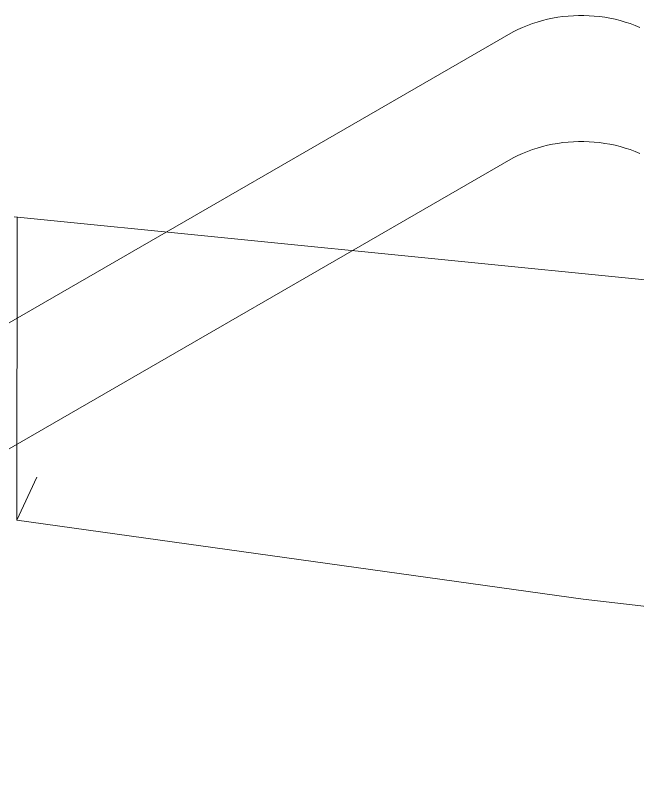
# Model space of a CAD drawing. Header units: millimetres. Extents: x -263 to 4879, y -277 to 2995.
# Drawn here: x 3969.43 to 3998.19, y 2111.66 to 2147.54 of the extents above; entities that cross this region are included whole.
import ezdxf

# ---------------------------------------------------------------- set-up
doc = ezdxf.new("R2010")
doc.units = ezdxf.units.MM
doc.layers.add('ZANO_R', color=7, linetype='Continuous', lineweight=0)

msp = doc.modelspace()

# ---------------------------------------------------------------- linework, layer by layer
at = {"layer": 'ZANO_R'}
for p, q in [((3993.33, 2147.163), (3993.56, 2147.238)), ((3993.56, 2147.238), (3993.793, 2147.304)), ((3993.793, 2147.304), (3994.029, 2147.363)), ((3994.029, 2147.363), (3994.266, 2147.413)), ((3994.266, 2147.413), (3994.505, 2147.455)), ((3994.505, 2147.455), (3994.745, 2147.488)), ((3994.745, 2147.488), (3994.986, 2147.514)), ((3994.986, 2147.514), (3995.227, 2147.53)), ((3995.227, 2147.53), (3995.47, 2147.539)), ((3995.47, 2147.539), (3995.712, 2147.539)), ((3995.712, 2147.539), (3995.954, 2147.53)), ((3995.954, 2147.53), (3996.196, 2147.514)), ((3996.196, 2147.514), (3996.437, 2147.488)), ((3996.437, 2147.488), (3996.677, 2147.455)), ((3996.677, 2147.455), (3996.916, 2147.413)), ((3996.916, 2147.413), (3997.153, 2147.363)), ((3997.153, 2147.363), (3997.388, 2147.304)), ((3997.388, 2147.304), (3997.622, 2147.238)), ((3997.622, 2147.238), (3997.852, 2147.163)), ((3992.437, 2146.786), (3992.655, 2146.892)), ((3992.655, 2146.892), (3992.877, 2146.99)), ((3992.877, 2146.99), (3993.102, 2147.08)), ((3993.102, 2147.08), (3993.33, 2147.163)), ((3997.852, 2147.163), (3998.08, 2147.08)), ((3998.08, 2147.08), (3998.305, 2146.99)), ((3956.801, 2126.211), (3992.437, 2146.786)), ((3993.793, 2141.478), (3994.029, 2141.536)), ((3994.029, 2141.536), (3994.266, 2141.586)), ((3994.266, 2141.586), (3994.505, 2141.628)), ((3994.505, 2141.628), (3994.745, 2141.662)), ((3994.745, 2141.662), (3994.986, 2141.687)), ((3994.986, 2141.687), (3995.227, 2141.704)), ((3995.227, 2141.704), (3995.47, 2141.712)), ((3995.47, 2141.712), (3995.712, 2141.712)), ((3995.712, 2141.712), (3995.954, 2141.704)), ((3995.954, 2141.704), (3996.196, 2141.687)), ((3996.196, 2141.687), (3996.437, 2141.662)), ((3996.437, 2141.662), (3996.677, 2141.628)), ((3996.677, 2141.628), (3996.916, 2141.586)), ((3996.916, 2141.586), (3997.153, 2141.536)), ((3997.153, 2141.536), (3997.388, 2141.478)), ((3992.655, 2141.065), (3992.877, 2141.163)), ((3992.877, 2141.163), (3993.102, 2141.254)), ((3993.102, 2141.254), (3993.33, 2141.336)), ((3993.33, 2141.336), (3993.56, 2141.411)), ((3993.56, 2141.411), (3993.793, 2141.478)), ((3997.388, 2141.478), (3997.622, 2141.411)), ((3997.622, 2141.411), (3997.852, 2141.336)), ((3997.852, 2141.336), (3998.08, 2141.254)), ((3998.08, 2141.254), (3998.305, 2141.163)), ((3935.67, 2108.185), (3992.437, 2140.959)), ((3992.437, 2140.959), (3992.655, 2141.065)), ((4078.523, 2127.346), (3969.36, 2138.227)), ((3969.492, 2124.201), (3969.496, 2138.213)), ((3970.416, 2126.191), (3969.492, 2124.201)), ((3969.492, 2124.201), (3995.681, 2120.549)), ((3995.681, 2120.549), (4022.493, 2117.435))]:
    msp.add_line(p, q, dxfattribs=at)

doc.saveas('drawing.dxf')
